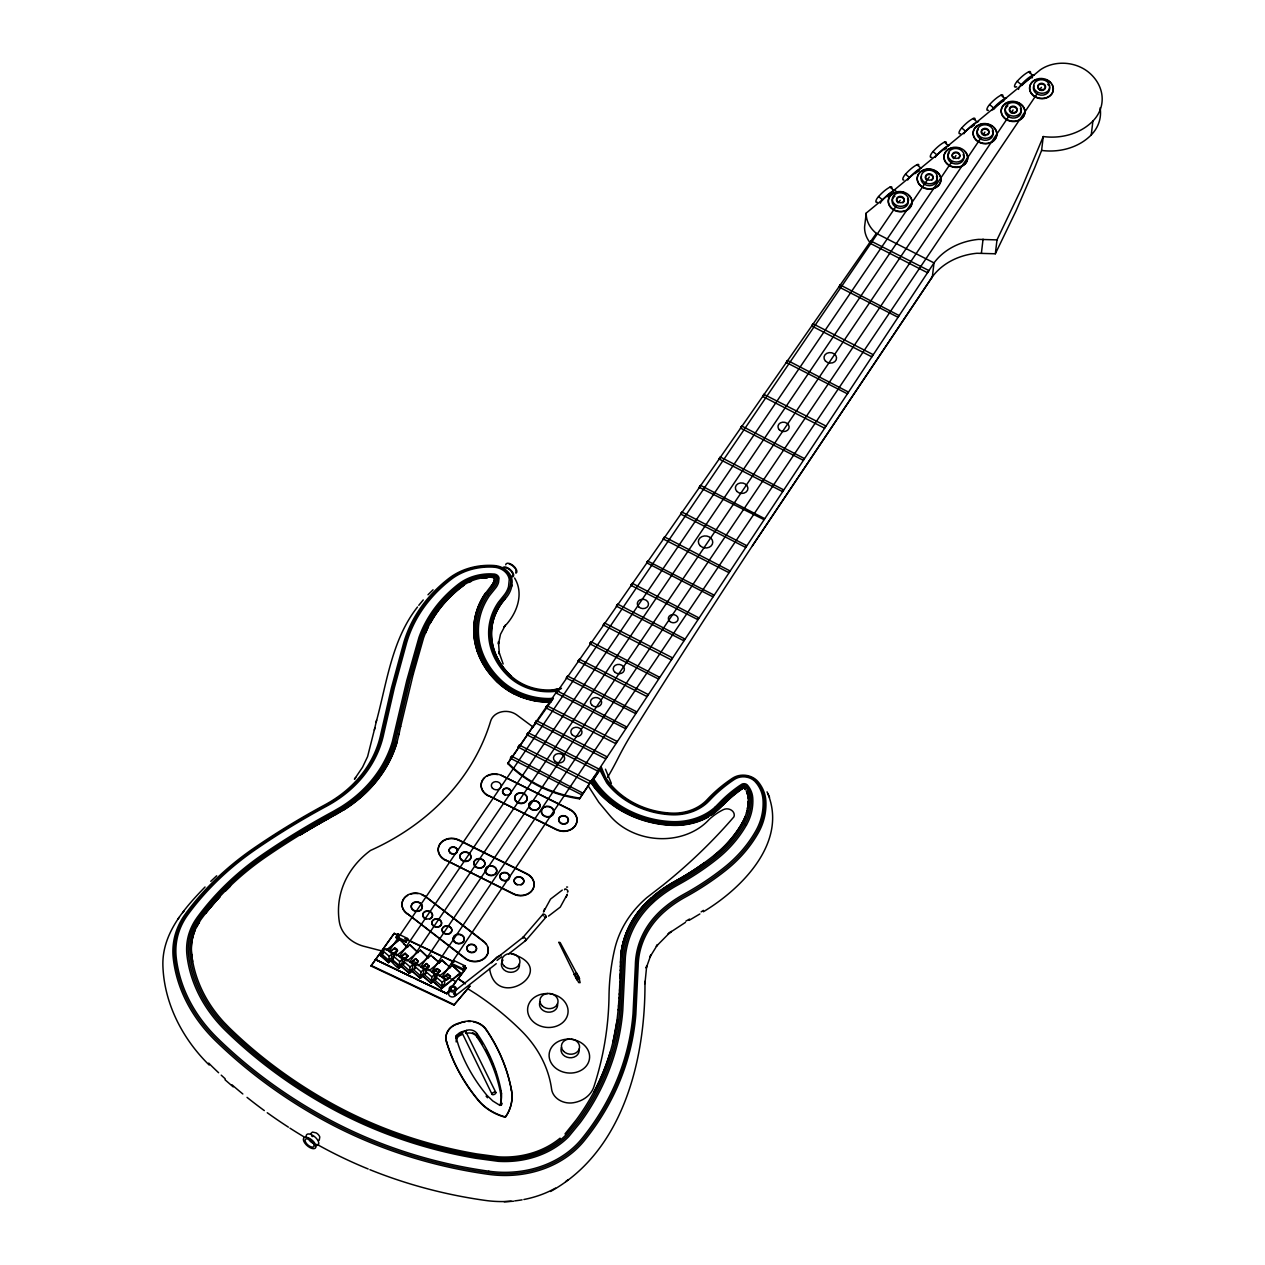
<?xml version="1.0" encoding="UTF-8"?>
<svg xmlns="http://www.w3.org/2000/svg" width="1265" height="1265" viewBox="0 0 1265 1265"><rect width="100%" height="100%" fill="white"/><g stroke="black" fill="none" stroke-linecap="round" stroke-linejoin="round"><path stroke-width="1.5" d="M550.496 1191.488C623.297 1151.403 645.624 1059.105 644.96 981.355M620.356 966.413L620.467 961.859M644.929 983.711L646.715 965.827L646.194 968.12L650.906 954.869L649.957 956.941L657.563 944.639L656.282 946.331L669.675 932.764M620.261 970.397L620.403 966.081M620.309 970.049L620.024 978.335M620.04 978.145L620.198 974.018M619.866 982.304L620.056 977.987M619.676 986.257L619.897 981.956M620.435 962.191L620.767 956.119A118.104 98.48 6.8 0 1 646.779 902.087L651.333 897.818M619.486 990.226L619.724 985.925M619.249 994.195L619.518 989.894M619.012 998.148L619.297 993.847M618.743 1002.117L619.044 997.816M618.459 1006.07L618.791 1001.769M618.158 1009.881L618.49 1005.738M494.283 580.224L494.014 577.773M616.988 1020.681L618.19 1009.549M511.598 586.486L512.167 582.09A18.833 15.702 6.8 0 0 494.046 565.502A61.89 51.612 6.8 0 0 449.028 578.295A162.916 135.861 6.8 0 0 403.788 642.604L391.407 688.081L380.844 733.969A133.489 111.32 6.8 0 1 324.994 804.809A814.17 678.926 6.8 0 0 253.664 848.325A334.403 278.853 6.8 0 0 185.402 913.962A88.503 73.797 6.8 0 0 173.305 958.617A169.051 140.968 6.8 0 0 215.303 1040.51A485.349 404.737 6.8 0 0 319.934 1118.197A414.461 345.614 6.8 0 0 488.448 1174.331A100.235 83.585 6.8 0 0 584.209 1140.793A317.262 264.559 6.8 0 0 635.821 1014.625L638.145 966.207A99.982 83.379 6.8 0 1 664.394 911.685A127.654 106.45 6.8 0 1 685.424 897.027A306.762 255.799 6.8 0 0 726.173 870.02A159.659 133.125 6.8 0 0 758.288 832.876A81.925 68.31 6.8 0 0 765.815 800.413A41.919 34.946 6.8 0 0 758.225 781.912A17.615 14.69 6.8 0 0 732.609 778.165A160.497 133.837 6.8 0 0 707.088 799.701A44.054 36.732 6.8 0 1 671.351 813.11A76.169 63.519 6.8 0 1 605.603 777.469L601.112 766.637M453.929 1005.106L469.916 986.131L453.929 1005.106L370.993 966.001L394.253 933.333L397.811 935.041L396.103 937.681L405.812 942.314L407.52 939.658L407.646 938.504L397.937 933.886L396.103 937.681M390.774 960.91C408.816 980.47 392.719 954.221 388.561 962.712L380.338 955.613L383.342 952.64M383.042 950.948L382.568 954.869L388.75 960.198L391.597 957.89L392.055 953.968L385.888 948.623L383.042 950.948L389.209 956.277L388.75 960.198M388.561 962.712L393.668 958.064M370.993 966.001L394.253 933.333M397.495 950.394C385.572 958.538 403.915 950.869 394.712 947.991L390.616 951.565L393.415 953.968L397.463 950.679L394.68 948.276M393.494 956.245L393.02 960.182L399.187 965.511L402.033 963.203L402.507 959.281L396.34 953.937L393.494 956.245L399.661 961.59L399.187 965.511M393.447 953.683L390.648 951.28L394.712 947.991M397.811 935.041L397.937 933.886M403.567 943.658L407.678 947.216L399.519 939.531L387.833 949.525M401.037 957.162L405.148 953.288L407.883 956.277L403.82 959.566L401.037 957.162L405.148 953.288M487.531 946.742A13.978 11.67 6.8 0 1 482.076 960.024A13.978 11.67 6.8 0 1 465.125 958.506L407.251 913.583A13.994 11.67 6.8 0 1 405.053 897.059A13.994 11.67 6.8 0 1 424.692 895.936L483.562 941.192A13.978 11.67 6.8 0 1 484.859 957.731A13.978 11.67 6.8 0 1 465.172 958.127L407.251 913.583M401.211 966.239L409.433 973.354L401.211 966.239L399.013 968.025M403.82 959.566L407.947 955.707M405.812 942.314L407.646 938.504M403.915 961.574L403.456 965.495L409.623 970.824L412.469 968.516L412.943 964.594L406.761 959.265L403.915 961.574L410.097 966.903L409.623 970.824M418.13 952.529L409.971 944.844L416.754 951.343M415.584 958.617L418.304 961.606L414.256 964.895L411.457 962.475L415.584 958.617L418.351 961.321L414.288 964.61L411.489 962.191M412.137 971.156L420.375 978.272L412.137 971.156L409.433 973.354M414.288 964.61L411.536 961.906M414.841 966.492L414.382 970.413L420.549 975.758L423.395 973.449L423.87 969.512L417.703 964.183L414.841 966.492L421.024 971.82L420.549 975.758M485.918 943.959A13.978 11.67 6.8 0 0 483.515 941.571L424.692 895.936M428.566 957.842L420.407 950.157L427.191 956.656M422.384 967.393L426.511 963.535L429.246 966.523L425.182 969.812L422.384 967.393L426.511 963.535M422.984 976.153L431.207 983.253L422.984 976.153L420.375 978.272M429.246 966.523L426.479 963.819L422.431 967.108L425.214 969.528L429.309 965.954M425.688 971.488L425.214 975.41L431.397 980.739L434.243 978.43L434.701 974.509L428.535 969.18L425.688 971.488L431.855 976.817L431.397 980.739M431.254 955.66L439.493 962.76L432.63 956.846M526.936 873.704L526.888 874.083A13.978 11.67 6.8 0 1 532.391 890.149A13.978 11.67 6.8 0 1 513.448 894.086L446.023 860.216A13.994 11.67 6.8 0 1 439.667 844.324A13.994 11.67 6.8 0 1 458.373 839.675L526.936 873.704A13.978 11.67 6.8 0 1 532.439 889.769A13.978 11.67 6.8 0 1 513.479 893.691L446.023 860.216M437.358 968.531L433.262 972.105L437.326 968.816L440.109 971.22L436.014 974.809L433.231 972.39C435.966 963.25 444.995 975.9 437.279 969.101M433.278 981.577L441.501 988.692L433.278 981.577L431.207 983.253M435.982 976.912L435.508 980.849L441.691 986.178L444.537 983.87L444.995 979.932L438.828 974.603L435.982 976.912L442.149 982.241L441.691 986.178M436.014 974.809L440.141 970.935M439.493 962.76L442.165 960.072L450.324 967.757M445.976 860.611A13.994 11.67 6.8 0 1 439.619 844.704A13.994 11.67 6.8 0 1 458.325 840.055L458.373 839.675M445.596 976.137L449.138 977.94L446.324 980.233L443.556 977.529L447.652 973.955L450.435 976.374L446.355 979.948L450.403 976.659L447.62 974.24M494.283 580.097L494.046 581.094A16.319 13.615 6.8 0 1 491.769 585.521M446.387 979.663L443.588 977.244L447.652 973.955M415.473 978.92L446.893 993.737L375.389 959.408L411.979 977.276M451.431 964.531L453.518 960.356L465.077 965.875L464.935 967.013L462.99 970.049L451.431 964.531L453.518 960.356M450.435 976.374L447.589 974.54M460.618 973.18L452.459 965.495L460.618 973.18L441.501 988.692M511.455 1089.956A49.715 41.46 6.8 0 1 505.494 1116.774L505.162 1117.248A49.715 41.46 6.8 0 1 478.297 1100.487A204.171 170.253 6.8 0 1 446.498 1042.044L446.545 1041.664A18.912 15.765 6.8 0 1 457.756 1023.527L462.753 1021.994A18.912 15.765 6.8 0 1 486.266 1029.504A204.171 170.253 6.8 0 1 511.455 1089.956L511.424 1090.335A49.715 41.46 6.8 0 1 505.447 1117.153M454.736 995.049L455.005 992.788M465.346 983.901L457.914 978.651L465.409 983.332M462.99 970.049L465.077 965.875M446.498 1042.044A18.912 15.765 6.8 0 1 457.709 1023.907L457.756 1023.527M457.835 979.221L466.311 967.978L464.935 967.013M569.835 809.331L569.788 809.727A13.978 11.67 6.8 0 1 575.29 825.792A13.978 11.67 6.8 0 1 556.347 829.714L488.938 795.859A13.994 11.67 6.8 0 1 482.582 779.967A13.994 11.67 6.8 0 1 501.288 775.318L569.835 809.331A13.978 11.67 6.8 0 1 575.338 825.413A13.978 11.67 6.8 0 1 556.394 829.334L488.938 795.859M457.709 1023.907L462.753 1021.994M499.865 1105.389L500.434 1103.697A39.183 32.669 6.8 0 0 501.351 1092.77L501.067 1090.889A193.529 161.382 6.8 0 0 480.115 1038.091L476.494 1032.762A8.365 6.973 6.8 0 0 467.908 1030.026L462.073 1031.718L461.693 1034.786L460.27 1035.323A8.365 6.973 6.8 0 0 456.175 1041.933M466.405 1030.39L466.026 1033.458L467.544 1033.094A8.365 6.973 6.8 0 1 476.13 1035.829L479.751 1041.158A193.529 161.382 6.8 0 1 500.703 1093.956L500.987 1095.838A39.183 32.669 6.8 0 1 500.529 1104.993M501.288 775.318L569.788 809.727M555.952 692.935L557.327 690.959L626.57 726.869A10.816 2.309 -63.9 0 0 626.08 727.628L625.558 728.64L555.952 692.935L556.489 691.923A10.816 2.419 -62.8 0 1 557.011 691.196L507.613 763.633M476.968 1036.889L477.332 1033.821M510.412 758.257L511.787 756.28L582.738 793.06A10.816 2.309 -63.9 0 0 582.232 793.819L581.71 794.831L510.412 758.257L511.787 756.106L510.76 758.431M518.176 747.109L519.551 745.132L590.534 781.359L590.059 782.007A10.816 2.309 -63.9 0 0 589.553 782.782L589.19 783.541L518.176 747.109L518.555 746.35A10.816 2.419 -62.8 0 1 519.077 745.591L519.551 744.959L518.524 747.283M511.424 1090.335A204.171 170.253 6.8 0 0 486.219 1029.884L486.266 1029.504M478.297 1100.487L478.344 1100.091A204.171 170.253 6.8 0 1 446.545 1041.664M526.825 734.712L528.201 732.735L598.835 768.978L597.507 770.97L526.825 734.712L527.189 733.953A10.626 2.388 -62.8 0 1 527.885 732.973L527.157 734.886M533.182 726.268L519.852 746.065M535.221 722.663L536.597 720.686L606.931 756.755L605.603 758.763L535.221 722.663L536.597 720.512L535.569 722.837M616.988 741.417L616.672 741.812A10.816 2.309 -63.9 0 0 616.182 742.571L615.66 743.583L545.658 707.688L546.211 706.676A10.816 2.419 -62.8 0 1 546.733 705.933L546.006 707.862M500.703 1093.956L501.067 1090.889M550.591 702.186L550.718 701.079M505.162 1117.248L505.209 1116.869A49.715 41.46 6.8 0 1 478.344 1100.091M566.341 678.024L567.716 676.048L636.58 711.768A10.816 2.309 -63.9 0 0 636.074 712.527L635.552 713.539L566.341 678.024L567.716 675.874L566.688 678.198M578.058 661.216L579.433 659.239L648.17 694.501L646.842 696.493L578.058 661.216L578.437 660.457A10.626 2.388 -62.8 0 1 579.117 659.476L578.405 661.389M589.759 643.759L591.135 641.782L659.46 677.218A10.626 2.277 -63.9 0 0 658.796 678.23L658.433 678.989L589.759 643.759L590.138 643A10.816 2.419 -62.8 0 1 590.66 642.241L591.135 641.608L590.107 643.932L591.482 641.956M517.654 749.228L507.724 763.491A112.727 94.005 6.8 0 0 579.481 798.816L934.013 262.899A63.582 53.019 6.8 0 1 978.572 239.37L996.994 239.891L1021.44 188.675L1043.261 136.557A55.375 46.172 6.8 0 0 1092.913 121.029A43.2 36.021 6.8 0 0 1089.56 73.022A36.195 30.186 6.8 0 0 1040.304 69.828L866.225 213.073L864.58 226.957A31.34 26.138 6.8 0 0 870.288 242.912M603.294 625.021L604.67 623.044L672.458 657.816L671.13 659.808L603.294 625.021L603.674 624.262A10.626 2.388 -62.8 0 1 604.354 623.266L603.642 625.195M590.66 782.576L592.431 779.54L579.481 798.816M616.434 606.172L617.81 604.196L684.808 638.952A10.626 2.277 -63.9 0 0 684.144 639.948L683.78 640.722L616.434 606.172L616.814 605.413A10.626 2.388 -62.8 0 1 617.494 604.417L616.782 606.346M577.03 979.347L575.085 973.671L576.729 973.133L578.848 977.276L579.497 978.715L576.761 979.616L574.168 974.524L575.085 973.671L574.911 975.204L558.782 942.235L560.158 942.567L579.497 978.715M559.984 1138.532L560.031 1138.2A82.099 68.468 6.8 0 1 498.616 1156.874L476.826 1153.933A396.435 330.576 6.8 0 1 329.865 1102.416A466.88 389.32 6.8 0 1 229.265 1027.733L224.063 1022.405A150.93 125.852 6.8 0 1 191.679 954.537A70.381 58.696 6.8 0 1 199.475 921.679L201.356 918.943A316.218 263.689 6.8 0 1 265.935 856.911A795.638 663.461 6.8 0 1 329.58 817.68L343.716 809.695A151.61 126.437 6.8 0 0 397.004 742.096M564.996 1133.946L576.334 1119.81A299.157 249.458 6.8 0 0 617.035 1020.333M630.966 585.331L632.342 583.355L698.802 617.826A10.626 2.277 -63.9 0 0 698.138 618.838L697.774 619.597L630.966 585.331L631.346 584.572A10.626 2.388 -62.8 0 1 632.026 583.576L631.314 585.505M617.004 741.401L547.033 705.712L545.658 707.688M646.652 562.814L647.032 562.055A10.626 2.388 -62.8 0 1 647.727 561.075L713.903 595.024A10.626 2.277 -63.9 0 0 713.239 596.021L712.875 596.795L646.652 562.814L648.028 560.838L647 562.988M663.287 538.985L664.663 537.008L729.905 570.863A10.816 2.309 -63.9 0 0 729.399 571.622L728.877 572.634L663.287 538.985L663.651 538.226A10.816 2.419 -62.8 0 1 664.172 537.467L664.663 536.834L663.619 539.159M680.649 514.064L682.025 512.088L746.635 545.61A10.626 2.277 -63.9 0 0 745.971 546.622L745.607 547.381L680.649 514.064L681.029 513.305A10.626 2.388 -62.8 0 1 681.709 512.309L680.997 514.238M699.26 487.373L700.636 485.396L764.55 518.571A10.626 2.277 -63.9 0 0 763.886 519.567L699.26 487.373L699.798 486.361A10.816 2.419 -62.8 0 1 700.32 485.618L699.608 487.547M719.026 459.005L720.402 457.029L783.573 489.824A10.816 2.309 -63.9 0 0 783.082 490.583L782.545 491.595L719.026 459.005L719.579 458.009A10.816 2.419 -62.8 0 1 720.101 457.266L719.374 459.179M740.578 428.108L741.954 426.131L804.319 458.515A10.626 2.277 -63.9 0 0 803.654 459.511L803.291 460.286L740.578 428.108L740.958 427.349A10.626 2.388 -62.8 0 1 741.638 426.368L740.911 428.282M825.887 425.989L825.586 426.4A10.816 2.309 -63.9 0 0 825.08 427.159L824.559 428.171L762.668 396.419L764.044 394.269L763.016 396.593M786.324 362.502L787.7 360.525L848.356 392.024A10.816 2.309 -63.9 0 0 847.85 392.783L847.329 393.794L786.324 362.502L786.688 361.743A10.626 2.388 -62.8 0 1 787.383 360.746L786.656 362.676M723.564 804.635A142.376 118.736 6.8 0 1 742.428 788.696L742.476 788.348A142.376 118.736 6.8 0 0 723.596 804.287L718.868 809.11A62.206 51.865 6.8 0 1 671.446 824.986A94.274 78.62 6.8 0 1 594.376 786.972L590.755 781.802M745.496 789.819L744.99 788.775M873.135 354.659L872.834 355.07A10.816 2.309 -63.9 0 0 872.328 355.813L871.806 356.825L811.75 326.022L812.13 325.263A10.816 2.419 -62.8 0 1 812.652 324.504L813.142 323.856L873.15 354.643M838.964 286.981L840.34 285.005L899.035 315.507A10.626 2.277 -63.9 0 0 898.371 316.503L898.008 317.262L838.964 286.981L840.34 284.831L839.312 287.155M825.903 425.989L764.044 394.443L762.668 396.419M871.332 241.236L869.94 243.212L870.668 241.283A10.816 2.419 -62.8 0 0 870.146 242.026L556.347 692.999M607.595 777.374A77.513 16.556 -63.9 0 0 617.826 758.652A79.869 17.062 -63.9 0 1 632.437 732.656A2820.397 602.456 -63.9 0 1 752.422 545.753L932.352 276.798L934.013 262.899L876.345 233.361A31.34 26.138 6.8 0 1 866.225 213.073M981.419 253.016L983.063 239.132M931.293 278.316L932.352 276.798A63.582 53.019 6.8 0 1 976.912 253.269L995.334 253.775L996.994 239.891M995.334 253.775L1015.89 211.16L1034.628 167.913L1041.601 150.44L1043.261 136.557M1041.601 150.44A55.375 46.172 6.8 0 0 1091.252 134.912L1092.913 121.029M617.02 1020.507L613.066 1041.743M398.934 734.538L400.657 726.347M374.867 727.802L367.609 756.565L362.517 767.27L354.437 779.208L355.718 777.532M400.61 726.695L413.37 673.502M376.084 722.41C386.853 683.163 391.565 639.948 417.513 606.994M374.345 730.095L376.606 720.101M576.761 979.616L577.22 977.813L578.848 977.276L580.145 982.652L578.722 982.62L575.607 976.58M398.981 734.206L396.957 742.444A151.61 126.437 6.8 0 1 343.669 810.043M746.524 812.81L747.077 810.517M413.323 673.85L423.506 638.098A144.716 120.665 6.8 0 1 461.899 586.454M465.82 1032.43A2.103 1.028 -25.6 0 1 465.583 1032.762L465.915 1032.129A2.103 1.028 -25.6 0 0 464.366 1031.481A2.103 1.028 -25.6 0 0 462.136 1032.967L492.038 1094.272M567.321 894.213L560.269 907.1L548.504 916.113M544.598 908.839L543.491 911.986L550.544 899.099L562.293 890.086M566.198 897.359L567.163 894.64M310.589 1133.74L312.471 1132.08L316.092 1132.871A5.519 3.495 39.8 0 1 319.792 1136.966L319.239 1140.255A5.582 2.514 35.4 0 1 318.432 1140.429M425.546 633.069L427.934 627.63M812.083 326.196L813.126 324.046L811.75 326.022M196.328 927.561L199.459 921.837M197.799 924.747L199.443 922.011M491.532 962.871L496.734 957.178L501.193 954.964M752.422 545.753L932.352 276.798M591.593 780.995L594.344 776.995M592.479 780.236L596.242 774.559M592.463 780.505L598.108 772.235M715.31 806.928A57.51 47.959 6.8 0 1 671.462 821.602A89.594 74.714 6.8 0 1 598.203 785.486L593.728 779.114L599.91 770.037L606.741 782.909A79.047 65.922 6.8 0 0 671.399 814.771A46.947 39.136 6.8 0 0 707.167 802.785L709.444 800.539A157.572 131.402 6.8 0 1 734.475 779.366L736.183 778.402A14.721 12.286 6.8 0 1 754.683 781.106L756.976 783.762A39.025 32.542 6.8 0 1 763.016 799.701A79.031 65.907 6.8 0 1 755.758 831.026A156.765 130.722 6.8 0 1 724.228 867.49A303.837 253.364 6.8 0 1 687.448 892.252L681.93 895.335A130.627 108.916 6.8 0 0 662.338 909.25A102.813 85.735 6.8 0 0 635.362 965.29L633.038 1013.597A314.368 262.155 6.8 0 1 581.916 1138.611A97.373 81.197 6.8 0 1 488.843 1171.216M1013.866 113.297A3.842 3.194 6.8 0 0 1016.681 108.885A3.842 3.194 6.8 0 0 1010.751 107.572A3.842 3.194 6.8 0 0 1011.004 112.648L1013.075 109.96M441.912 977.276L1037.49 93.199M1039.419 89.799L1041.443 87.317M420.786 966.855L980.786 138.17M984.897 132.082L983 134.896A3.842 3.194 6.8 0 1 982.209 130.168A3.842 3.194 6.8 0 1 987.839 130.168A3.842 3.194 6.8 0 1 987.585 134.881M431.618 971.836L1008.996 116.016M409.86 961.938L951.691 161.904M955.96 155.595L953.763 158.568A3.842 3.194 6.8 0 1 953.035 157.967M388.972 951.296L896.142 206.258M900.206 200.281L898.118 202.874A3.842 3.194 6.8 0 1 897.391 202.274M399.424 956.609L929.316 176.974M205.041 887.002C184.216 908.412 161.857 933.95 162.9 965.812C164.118 1003.382 182.603 1039.039 209.215 1065.051M870.984 241.062L928.858 270.552L927.514 272.734L869.608 243.022L876.345 233.361M466.358 967.693L446.94 993.452L375.357 959.692M446.893 993.737L455.953 981.719L450.656 978.715M177.986 918.959L179.282 917.252M182.777 912.618L184.058 910.927M488.322 594.566A87.538 73.006 6.8 0 0 500.149 680.965A63.424 52.893 6.8 0 0 548.82 699.64L552.457 699.498L550.623 701.838L548.963 701.901A66.555 55.486 6.8 0 1 497.92 682.309A90.653 75.6 6.8 0 1 485.649 592.842M490.899 586.248L485.602 593.174A90.653 75.6 6.8 0 0 497.872 682.641A66.555 55.486 6.8 0 0 548.931 702.249L550.607 701.996M488.306 594.566L494.362 587.039A19.434 16.208 6.8 0 0 497.082 581.774L497.509 578.042A3.811 3.178 6.8 0 0 494.346 575.164L490.741 574.958A46.9 39.104 6.8 0 0 462.073 583.118L459.701 584.825A147.847 123.29 6.8 0 0 420.47 637.592L408.31 680.712L393.921 741.717A148.479 123.828 6.8 0 1 341.74 807.908L334.039 812.383A800.255 667.319 6.8 0 0 263.832 855.187A319.349 266.298 6.8 0 0 198.621 917.852L196.676 920.699A73.512 61.305 6.8 0 0 188.532 955.012A154.156 128.54 6.8 0 0 226.878 1029.726A470.074 391.976 6.8 0 0 328.173 1104.914A399.55 333.185 6.8 0 0 476.304 1156.842L498.473 1159.831A85.229 71.077 6.8 0 0 567.432 1135.67L578.975 1121.596A302.446 252.209 6.8 0 0 621.257 1010.197L623.835 956.767A114.973 95.871 6.8 0 1 649.166 904.159L655.507 898.371A142.629 118.942 6.8 0 1 675.099 884.725L680.665 881.626A291.583 243.149 6.8 0 0 715.943 857.86A144.684 120.649 6.8 0 0 745.069 824.211M418.794 605.318L423.237 599.942M210.275 907.622L220.031 896.506M490.852 586.596L491.8 585.189A16.319 13.615 6.8 0 0 494.093 580.746M522.935 937.444L542.891 914.358M525.955 940.354L546.132 917.03M891.872 187.932A5.25 1.803 -49.6 0 0 890.528 186.872L889.042 187.615A21.157 7.29 -49.6 0 0 878.574 196.518L877.973 197.198A5.408 1.866 -49.6 0 0 877.372 202.289M895.731 190.462A5.25 1.803 -49.6 0 0 894.529 190.288L893.043 191.031A21.157 7.29 -49.6 0 0 882.575 199.933L881.974 200.613A5.408 1.866 -49.6 0 0 880.282 203.222M918.833 165.051A5.25 1.803 -49.6 0 0 917.489 164.497L916.002 165.256A21.157 7.29 -49.6 0 0 905.534 174.143L904.934 174.823A5.408 1.866 -49.6 0 0 903.763 180.073M921.489 167.913L920.003 168.656A21.157 7.29 -49.6 0 0 909.535 177.559L908.934 178.239A5.408 1.866 -49.6 0 0 907.701 179.994M946.157 143.593A5.25 1.803 -49.6 0 0 944.955 141.917L943.469 142.66A21.157 7.29 -49.6 0 0 933.001 151.563L932.4 152.243A5.408 1.866 -49.6 0 0 931.799 157.334M949.462 145.222A5.25 1.803 -49.6 0 0 948.956 145.333L947.469 146.076A21.157 7.29 -49.6 0 0 937.001 154.963L936.4 155.642A5.408 1.866 -49.6 0 0 935.151 157.413M975.015 119.337A5.25 1.803 -49.6 0 0 973.671 118.278L972.184 119.021A21.157 7.29 -49.6 0 0 961.716 127.923L961.115 128.603A5.408 1.866 -49.6 0 0 960.515 133.695M965.116 132.019L965.717 131.339A21.157 7.29 -49.6 0 1 976.185 122.436L977.671 121.693A5.25 1.803 -49.6 0 1 978.588 121.646M1002.765 96.583A5.25 1.803 -49.6 0 0 1001.564 94.907L1000.077 95.666A21.157 7.29 -49.6 0 0 989.61 104.552L989.009 105.232A5.408 1.866 -49.6 0 0 988.408 110.324M1006.481 98.275A5.25 1.803 -49.6 0 0 1005.564 98.322L1004.078 99.065A21.157 7.29 -49.6 0 0 993.61 107.968L993.009 108.648A5.408 1.866 -49.6 0 0 991.776 110.403M1030.39 73.275A5.25 1.803 -49.6 0 0 1029.172 71.599L1027.686 72.358A21.157 7.29 -49.6 0 0 1017.218 81.245L1016.633 81.925A5.408 1.866 -49.6 0 0 1016.032 87.016L1016.633 86.716M1034.375 75.188A5.25 1.803 -49.6 0 0 1033.173 75.014L1031.687 75.758A21.157 7.29 -49.6 0 0 1021.219 84.66L1020.634 85.34A5.408 1.866 -49.6 0 0 1018.483 89.404M723.58 804.445L711.863 814.85M715.294 806.928L719.848 802.295A147.056 122.626 6.8 0 1 739.345 785.834L741.986 784.126A4.159 3.463 6.8 0 1 747.22 784.885L748.327 786.213A28.494 23.766 6.8 0 1 752.754 797.851A68.5 57.131 6.8 0 1 746.445 825.001M225.17 891.129L230.483 885.864M225.154 891.303L230.467 886.053M427.997 594.771L433.041 589.79M210.765 881.341L216.679 875.807M651.301 898.166L653.246 896.49M386.284 950.268L399.519 939.531M380.338 955.613L383.406 953.114M389.209 956.277L392.055 953.968M396.483 955.771L409.971 944.844M399.661 961.59L402.507 959.281M399.076 967.456L404.104 963.377M406.919 961.1L420.407 950.157M411.457 962.475L415.553 958.902M410.097 966.903L412.943 964.594M409.512 972.769L415.189 968.168M418.177 965.748L431.333 955.075M421.024 971.82L423.87 969.512M425.214 969.528L429.278 966.239M420.439 977.687L426.036 973.149M429.025 970.729L442.165 960.072M431.855 976.817L434.701 974.509M431.27 982.684L436.33 978.588M439.319 976.169L452.459 965.495M442.149 982.241L444.995 979.932M441.58 988.123L460.697 972.611M456.539 989.562L523.125 937.286M497.05 960.404L501.62 956.83M455.843 995.413L496.244 963.693M508.672 953.937L525.766 940.512M669.833 932.637L685.44 922.391M461.867 586.612L464.128 584.841A43.769 36.495 6.8 0 1 490.883 577.235L493.476 577.678M464.081 585.189L461.851 586.786A144.669 120.634 6.8 0 0 430.606 622.665M742.428 788.696L744.105 787.557L744.974 788.981M703.372 911.749C742.555 888.188 788.854 841.146 767.049 791.843M699.861 913.962L689.077 920.367M335.858 814.581L343.685 809.853M335.873 814.391L329.548 818.012A796.049 663.825 6.8 0 0 299.947 835.169M468.793 582.469L471.307 581.315M462.073 1031.718L460.634 1032.24A8.365 6.973 6.8 0 0 456.539 1038.865L458.294 1044.764A193.529 161.382 6.8 0 0 486.851 1095.237L492.765 1100.945L499.944 1105.42M459.875 1034.533L461.377 1033.964M459.843 1034.691L461.361 1034.122M574.168 974.524L576.903 973.639M574.958 974.809L576.587 974.271M577.077 978.968L578.722 978.43M550.813 690.88L556.236 689.472M556.837 689.314L560.506 688.366M558.165 689.14L561.47 688.397L553.09 689.805A48.386 40.354 6.8 0 1 510.807 675.763A72.627 60.562 6.8 0 1 505.431 598.44M566.578 887.065L567.59 887.065M482.171 578.231L487.942 577.457L485.033 577.852M504.197 1201.75L513.622 1201.228M551.54 700.652L548.884 700.763A64.989 54.189 6.8 0 1 499.043 681.614A89.103 74.303 6.8 0 1 486.993 593.696L493.097 586.106A17.884 14.911 6.8 0 0 495.595 581.252L495.975 577.963A2.245 1.882 6.8 0 0 494.125 576.255L490.804 576.081A45.334 37.808 6.8 0 0 463.101 583.971L460.792 585.616A146.281 121.978 6.8 0 0 421.988 637.829L409.844 680.855L395.455 741.891A150.045 125.124 6.8 0 1 342.72 808.794L334.972 813.3A798.816 666.117 6.8 0 0 264.875 856.041A317.784 265.002 6.8 0 0 199.981 918.39L198.083 921.173A71.963 60.008 6.8 0 0 190.114 954.775A152.496 127.164 6.8 0 0 222.83 1023.338L228.08 1028.714A468.477 390.664 6.8 0 0 329.027 1103.649A398.001 331.889 6.8 0 0 476.573 1155.372L498.552 1158.345A83.664 69.765 6.8 0 0 566.246 1134.642L577.662 1120.695A300.912 250.929 6.8 0 0 619.724 1009.865L622.301 956.435A116.538 97.184 6.8 0 1 647.965 903.115L654.4 897.249A144.194 120.238 6.8 0 1 674.213 883.444L679.779 880.345A290.001 241.836 6.8 0 0 714.867 856.721A143.135 119.353 6.8 0 0 743.678 823.436A65.4 54.537 6.8 0 0 749.702 797.503A25.395 21.173 6.8 0 0 745.765 787.13L743.678 786.024L741.432 787.478A143.941 120.033 6.8 0 0 722.347 803.607L717.682 808.351A60.625 50.553 6.8 0 1 671.462 823.831A92.709 77.307 6.8 0 1 595.657 786.451L591.593 780.663M511.519 953.826C561.96 968.737 495.88 1013.044 489.555 968.421M534.763 700.699L521.117 696.857M381.809 950.932L365.142 946.615A33.839 28.225 6.8 0 1 339.336 921.853A100.441 83.759 6.8 0 1 370.487 850.46A256.921 214.244 6.8 0 0 490.63 721.145A16.287 13.583 6.8 0 1 516.389 714.646L533.087 727.043L553.358 698.375L548.741 698.549A61.874 51.596 6.8 0 1 501.272 680.317A86.004 71.71 6.8 0 1 489.634 595.451L495.627 588.004A20.983 17.489 6.8 0 0 498.568 582.311L499.027 578.152A5.36 4.475 6.8 0 0 494.583 574.089L490.662 573.867A48.45 40.401 6.8 0 0 461.061 582.279L458.61 584.035A149.412 124.587 6.8 0 0 418.968 637.37L406.761 680.586L392.387 741.559A146.93 122.531 6.8 0 1 340.759 807.07L333.122 811.498A801.694 668.521 6.8 0 0 262.788 854.381A320.915 267.611 6.8 0 0 197.261 917.346L195.284 920.24A75.062 62.602 6.8 0 0 186.967 955.296A155.69 129.836 6.8 0 0 225.692 1030.738A471.655 393.304 6.8 0 0 327.335 1106.179A401.1 334.466 6.8 0 0 476.02 1158.313L498.41 1161.333A86.779 72.374 6.8 0 0 568.618 1136.729L580.287 1122.498A303.98 253.49 6.8 0 0 622.775 1010.561L625.353 957.115A113.423 94.59 6.8 0 1 650.337 905.218L654.748 901.091A141.474 117.977 6.8 0 1 675.984 886.006L681.535 882.907A293.148 244.461 6.8 0 0 717.018 859.03A146.234 121.946 6.8 0 0 746.445 825.001M401.132 957.067L405.164 958.475M412.849 961.353L416.707 962.902M423.411 965.59L427.886 967.63M435.081 970.888L438.718 972.627M371.072 965.432L454.009 1004.536M1039.688 89.926L1040.304 90.21A3.842 3.194 6.8 0 0 1044.084 89.799M407.52 939.658L453.376 961.511M394.206 933.617L397.732 935.294M404.768 938.646L454.009 962.112M462.8 966.302L466.311 967.978M396.245 936.543L405.954 941.16M451.573 963.392L463.132 968.895M1011.194 112.743L1011.889 113.075A3.842 3.194 6.8 0 0 1012.87 113.297M458.325 840.055L526.888 874.083M508.657 690.69L514.697 694.042M467.987 988.851L476.257 994.084A297.797 248.335 6.8 0 1 521.417 1030.849A125.804 104.9 6.8 0 1 551.603 1089.197A17.773 14.832 6.8 0 0 573.314 1102.748A28.036 23.387 6.8 0 0 593.886 1086.793A439.698 366.66 6.8 0 0 609.018 995.792A314.969 262.646 6.8 0 1 614.616 949.43A127.955 106.703 6.8 0 1 646.874 897.597L662.813 885.279A633.971 528.659 6.8 0 0 733.953 816.81A7.131 5.946 6.8 0 0 731.47 810.217A7.131 5.946 6.8 0 0 723.311 809.663A65.021 54.221 6.8 0 0 709.096 819.514A61.653 51.406 6.8 0 1 609.714 815.403L598.835 802.358L588.13 785.755M1028.635 71.836L1032.635 75.252M1017.218 81.245L1021.219 84.66M1001.01 95.144L1005.011 98.559M989.61 104.552L993.61 107.968M973.117 118.515L977.118 121.93M961.716 127.923L965.717 131.339M944.402 142.154L948.402 145.554M933.001 151.563L937.001 154.963M916.951 164.735L920.952 168.15M905.534 174.143L909.535 177.559M889.975 187.109L893.976 190.525M878.574 196.518L882.575 199.933M442.102 960.641L446.213 964.199M433.294 971.82L436.061 974.524M422.463 966.824L425.246 969.243M405.085 953.873L407.883 956.277M394.648 948.56L397.431 950.964M401.1 956.593L403.883 958.997M380.401 955.028L388.64 962.143M225.028 1079.772L233.203 1086.888M454.768 992.551L455.147 992.93A2.103 0.886 51.9 0 1 456.096 995.002A2.103 0.886 51.9 0 1 454.878 995.16L454.499 994.859A2.103 0.886 51.9 0 1 453.503 993.594M497.888 682.468L485.634 668.015M486.108 1096.17L487.499 1097.751M743.852 787.067L745.006 788.601M476.794 1035.244L477.68 1036.557M494.267 577.963L494.394 578.801M592.352 779.414L596.938 785.96A91.143 76.011 6.8 0 0 671.462 822.709A59.06 49.256 6.8 0 0 716.496 807.639L721.097 802.927A145.507 121.345 6.8 0 1 740.389 786.64L742.84 785.059A2.609 2.166 6.8 0 1 746.097 785.533L747.046 786.656A26.944 22.47 6.8 0 1 751.22 797.662A66.95 55.834 6.8 0 1 745.069 824.211M590.708 782.149L594.329 787.32A94.274 78.62 6.8 0 0 671.415 825.318A62.206 51.881 6.8 0 0 708.005 817.19M477.696 1036.383L480.494 1040.858A194.383 162.094 6.8 0 1 482.36 1043.894M514.586 578.01C524.564 594.202 516.484 614.632 504.039 626.918L505.336 625.195L500.466 634.35L498.457 644.106L498.489 641.735L499.343 654.1L498.9 651.855L503.138 663.983M465.884 1031.829L495.848 1092.501A2.103 1.075 -26.3 0 1 493.334 1094.699A2.103 1.075 -26.3 0 1 492.654 1092.96A2.103 1.075 -26.3 0 1 495.848 1092.501M767.918 793.598L769.563 797.345M605.461 769.199L611.359 783.414M600.559 768.44L604.338 777.548L607.912 782.64A77.608 64.705 6.8 0 0 671.383 813.917A45.461 37.918 6.8 0 0 708.258 800.113A159.042 132.619 6.8 0 1 733.526 778.75L735.36 777.706A16.192 13.504 6.8 0 1 757.118 782.197A40.448 33.728 6.8 0 1 764.424 800.049A80.486 67.124 6.8 0 1 757.039 831.943A158.22 131.94 6.8 0 1 725.209 868.755A305.308 254.597 6.8 0 1 688.255 893.643L682.721 896.711A129.125 107.683 6.8 0 0 663.366 910.452A101.39 84.549 6.8 0 0 636.769 965.733L634.445 1014.103A315.823 263.357 6.8 0 1 583.07 1139.686A98.812 82.399 6.8 0 1 488.638 1172.766A413.007 344.412 6.8 0 1 320.741 1116.821A483.894 403.503 6.8 0 1 216.426 1039.371A167.628 139.782 6.8 0 1 174.776 958.174A87.079 72.611 6.8 0 1 186.682 914.231A332.964 277.652 6.8 0 1 254.644 848.878A812.842 677.819 6.8 0 1 325.88 805.426A134.896 112.49 6.8 0 0 382.299 733.858L392.846 688.002L405.211 642.557A161.493 134.659 6.8 0 1 450.071 578.817A60.451 50.41 6.8 0 1 494.014 566.309A17.41 14.516 6.8 0 1 510.775 581.663L510.238 585.822A32.969 27.498 6.8 0 1 505.304 596.179L504.292 597.349A74.034 61.732 6.8 0 0 509.763 676.19A49.92 41.619 6.8 0 0 558.592 689.994M593.38 778.275L593.728 779.114M477.49 651.712L473.916 634.445M191.663 954.696L192.612 961.495M1032.446 77.782L1031.608 77.434A18.2 6.262 -49.6 0 0 1021.851 85.498M703.435 910.373A306.762 255.799 6.8 0 1 701.158 911.875M689.504 919.054A306.762 255.799 6.8 0 1 685.93 921.11M568.238 1179.597A100.235 83.585 6.8 0 1 565.566 1181.652M555.509 1188.12A100.235 83.585 6.8 0 1 523.868 1199.505M522.081 1199.837A100.235 83.585 6.8 0 1 514.839 1200.865M511.186 1201.212A100.235 83.585 6.8 0 1 485.333 1200.422A414.461 345.614 6.8 0 1 369.886 1169.682M368.178 1168.986A414.461 345.614 6.8 0 1 316.835 1144.272M304.011 1136.871A485.349 404.737 6.8 0 1 289.922 1128.143M288.388 1127.147A485.349 404.737 6.8 0 1 267.247 1112.726M264.306 1110.591A485.349 404.737 6.8 0 1 247.039 1097.372M242.833 1093.972A485.349 404.737 6.8 0 1 231.859 1084.706M225.17 1078.76A485.349 404.737 6.8 0 1 221.217 1075.155M218.608 1072.736A485.349 404.737 6.8 0 1 212.188 1066.585A169.051 140.968 6.8 0 1 208.709 1063.09M511.93 585.047A34.44 28.716 6.8 0 1 505.51 598.487A72.532 60.483 6.8 0 0 510.807 675.763M748.105 797.709A23.845 19.876 6.8 0 0 746.445 791.321L746.476 790.989A23.845 19.876 6.8 0 1 748.153 797.361A63.835 53.225 6.8 0 1 742.27 822.677A141.569 118.04 6.8 0 1 713.776 855.599A288.894 240.903 6.8 0 1 675.352 881.057A145.364 121.219 6.8 0 0 653.293 896.142L646.731 902.419A118.104 98.48 6.8 0 0 620.72 956.451M748.216 801.884A63.803 53.209 6.8 0 1 747.52 808.382M748.184 802.057A63.803 53.209 6.8 0 1 747.504 808.556M745.132 816.795A64.12 53.478 6.8 0 1 742.255 822.835M742.239 823.009A141.569 118.04 6.8 0 1 713.729 855.931M704.747 862.619A289.29 241.236 6.8 0 1 675.336 881.215A145.364 121.219 6.8 0 0 653.262 896.3M704.731 862.793A289.29 241.236 6.8 0 1 675.32 881.389M620.751 956.277A118.104 98.48 6.8 0 1 646.763 902.245M610.315 1051.942A299.157 249.458 6.8 0 1 593.933 1091.995M191.648 954.885A70.397 58.696 6.8 0 1 195.031 930.439M205.657 913.536A316.282 263.752 6.8 0 1 219.999 896.695M299.979 834.995A796.049 663.825 6.8 0 1 329.564 817.838M1100.107 107.857A43.2 36.021 6.8 0 1 1091.252 134.912M907.543 198.874A8.143 6.784 6.8 0 1 904.238 207.523A8.143 6.784 6.8 0 1 893.533 205.136A8.143 6.784 6.8 0 1 894.972 196.075M909.25 195.806A11.907 9.93 6.8 0 1 906.056 210.686A11.907 9.93 6.8 0 1 888.979 204.851A11.907 9.93 6.8 0 1 898.087 191.995M901.186 191.995A11.907 9.93 6.8 0 1 904.222 192.675M936.448 176.294A8.143 6.784 6.8 0 1 929.427 185.702A8.143 6.784 6.8 0 1 921.458 176.278M963.187 154.567A8.143 6.784 6.8 0 1 955.107 163.912A8.143 6.784 6.8 0 1 949.177 153.018M964.895 151.5A11.907 9.93 6.8 0 1 961.7 166.395A11.907 9.93 6.8 0 1 944.623 160.544A11.907 9.93 6.8 0 1 953.731 147.689M956.83 147.689A11.907 9.93 6.8 0 1 959.85 148.369M992.361 130.88A8.143 6.784 6.8 0 1 984.281 140.225A8.143 6.784 6.8 0 1 978.351 129.33M994.053 127.812A11.907 9.93 6.8 0 1 988.012 143.577A11.907 9.93 6.8 0 1 973.259 131.702A11.907 9.93 6.8 0 1 991.776 125.978M1020.428 108.663A8.143 6.784 6.8 0 1 1017.123 117.297A8.143 6.784 6.8 0 1 1006.402 114.909A8.143 6.784 6.8 0 1 1007.857 105.865M1017.092 102.449A11.907 9.93 6.8 0 1 1022.737 117.708A11.907 9.93 6.8 0 1 1003.92 117.708A11.907 9.93 6.8 0 1 1008.015 102.449M1010.972 101.785A11.907 9.93 6.8 0 1 1014.071 101.785M1049.476 87.522A8.143 6.784 6.8 0 1 1040.763 95.144A8.143 6.784 6.8 0 1 1033.853 85.799M1047.705 84.265A8.143 6.784 6.8 0 1 1048.843 85.799M1052.211 84.992A11.907 9.93 6.8 0 1 1046.44 97.99A11.907 9.93 6.8 0 1 1030.675 92.598A11.907 9.93 6.8 0 1 1036.43 79.584M1039.387 78.92A11.907 9.93 6.8 0 1 1042.486 78.92M1045.523 79.6A11.907 9.93 6.8 0 1 1050.551 82.731M896.853 201.546A3.842 3.194 6.8 0 1 898.419 197.482A3.842 3.194 6.8 0 1 903.463 198.605A3.842 3.194 6.8 0 1 902.783 202.874M927.024 180.278A3.842 3.194 6.8 0 1 926.296 175.566A3.842 3.194 6.8 0 1 931.941 175.582A3.842 3.194 6.8 0 1 931.688 180.294M952.498 157.239A3.842 3.194 6.8 0 1 954.047 153.176A3.842 3.194 6.8 0 1 959.107 154.298A3.842 3.194 6.8 0 1 958.411 158.568M985.799 135.513A3.842 3.194 6.8 0 1 983.822 135.292M1038.692 89.198A3.842 3.194 6.8 0 1 1038.913 84.882A3.842 3.194 6.8 0 1 1044.084 84.897A3.842 3.194 6.8 0 1 1044.748 89.214M579.576 798.057A112.727 94.005 6.8 0 1 507.818 762.732M462.705 1022.373A18.912 15.765 6.8 0 1 465.283 1021.756M467.939 1021.456A18.912 15.765 6.8 0 1 470.659 1021.488M473.347 1021.835A18.912 15.765 6.8 0 1 486.219 1029.884M455.795 1038.565A9.203 7.669 6.8 0 1 458.784 1035.102M472.525 1032.762A9.203 7.669 6.8 0 1 475.893 1034.58M485.886 1050.061A194.383 162.094 6.8 0 1 487.531 1053.192M488.337 1054.757A194.383 162.094 6.8 0 1 489.871 1057.919M490.599 1059.517A194.383 162.094 6.8 0 1 492.702 1064.308M494.631 1069.162A194.383 162.094 6.8 0 1 496.37 1074.048M500.877 1090.572A194.383 162.094 6.8 0 1 501.525 1093.877M456.08 1036.209A9.203 7.669 6.8 0 1 456.586 1035.213M456.048 1036.383A9.203 7.669 6.8 0 1 456.57 1035.387M747.141 793.297A23.845 19.876 6.8 0 1 747.425 794.199M747.995 796.966A23.845 19.876 6.8 0 1 748.089 797.899M493.824 581.963A16.319 13.615 6.8 0 1 493.571 582.627M493.287 583.292A16.319 13.615 6.8 0 1 492.591 584.541M455.938 1037.316A9.203 7.669 6.8 0 1 456.459 1036.32M457.962 1034.564A9.203 7.669 6.8 0 1 458.926 1033.853M455.906 1037.6A9.203 7.669 6.8 0 1 456.412 1036.588M457.93 1034.849A9.203 7.669 6.8 0 1 458.895 1034.138M455.874 1037.901A9.203 7.669 6.8 0 1 456.38 1036.905M457.06 1035.972A9.203 7.669 6.8 0 1 458.863 1034.438M455.843 1038.217A9.203 7.669 6.8 0 1 458.816 1034.77M501.715 1103.127A40.021 33.38 6.8 0 1 501.367 1104.977M501.699 1103.301A40.021 33.38 6.8 0 1 501.351 1105.151M558.988 690.817A51.359 42.836 6.8 0 1 508.736 676.617A75.505 62.965 6.8 0 1 498.505 602.108L504.15 595.103A31.467 26.249 6.8 0 0 508.546 586.565L509.257 579.481A15.939 13.283 6.8 0 0 496.07 567.416L493.982 567.163A58.981 49.193 6.8 0 0 451.115 579.386A160.054 133.458 6.8 0 0 406.666 642.557L394.301 687.939L383.754 733.779A136.304 113.66 6.8 0 1 326.765 806.074A811.482 676.696 6.8 0 0 255.641 849.463A331.493 276.434 6.8 0 0 187.963 914.532A85.641 71.409 6.8 0 0 176.246 957.747A166.174 138.581 6.8 0 0 217.548 1038.249A482.408 402.27 6.8 0 0 321.547 1115.445A411.536 343.179 6.8 0 0 488.843 1171.216M455.669 995.096A3.668 3.052 6.8 0 1 450.134 996.361A3.668 3.052 6.8 0 1 449.897 991.491M519.377 963.724A9.092 7.59 6.8 0 1 508.467 972.058A9.092 7.59 6.8 0 1 503.011 960.072M557.501 1003.604A9.092 7.59 6.8 0 1 547.745 1012.127A9.092 7.59 6.8 0 1 540.029 1001.674M549.643 993.705A20.303 16.919 6.8 0 1 564.743 1020.476A20.303 16.919 6.8 0 1 530.003 1017.914A20.303 16.919 6.8 0 1 547.872 993.578M579.006 1049.175A9.092 7.59 6.8 0 1 569.266 1057.698A9.092 7.59 6.8 0 1 561.534 1047.246M571.148 1039.277A20.303 16.919 6.8 0 1 586.264 1066.047A20.303 16.919 6.8 0 1 551.508 1063.486A20.303 16.919 6.8 0 1 569.392 1039.15M416.264 911.48A5.598 4.665 6.8 0 1 411.931 904.317A5.598 4.665 6.8 0 1 421.34 904.317A5.598 4.665 6.8 0 1 417.719 911.48M425.941 919.117A4.902 4.08 6.8 0 1 423.617 912.824A4.902 4.08 6.8 0 1 431.381 912.84A4.902 4.08 6.8 0 1 429.689 919.117M433.895 926.454A4.902 4.08 6.8 0 1 434.259 919.56A4.902 4.08 6.8 0 1 441.58 923.023A4.902 4.08 6.8 0 1 435.034 926.992M442.07 929.664A4.902 4.08 6.8 0 1 446.94 926.106A4.902 4.08 6.8 0 1 451.811 930.028A4.902 4.08 6.8 0 1 447.778 934.266M446.498 934.266A4.902 4.08 6.8 0 1 442.118 930.74M493.461 875.348A5.772 4.823 6.8 0 1 485.254 870.668A5.772 4.823 6.8 0 1 493.461 866.588A5.772 4.823 6.8 0 1 494.726 874.716M517.274 884.931A4.902 4.08 6.8 0 1 514.95 878.653A4.902 4.08 6.8 0 1 522.698 878.653A4.902 4.08 6.8 0 1 521.006 884.931M502.632 792.38A4.206 3.495 6.8 0 1 505.684 788.506A4.206 3.495 6.8 0 1 510.712 790.878A4.206 3.495 6.8 0 1 508.53 795.179M505.32 795.179A4.206 3.495 6.8 0 1 502.964 793.282M517.259 802.548A6.293 5.25 6.8 0 1 517.733 793.693A6.293 5.25 6.8 0 1 527.141 798.136A6.293 5.25 6.8 0 1 518.713 803.243M533.909 810.296A5.598 4.665 6.8 0 1 529.561 803.133A5.598 4.665 6.8 0 1 538.985 803.133A5.598 4.665 6.8 0 1 535.364 810.296M551.619 816.02A6.293 5.25 6.8 0 1 541.515 812.984A6.293 5.25 6.8 0 1 548.694 806.706A6.293 5.25 6.8 0 1 552.742 815.055M563.067 824.148A4.902 4.08 6.8 0 1 559.272 817.886A4.902 4.08 6.8 0 1 567.511 817.886A4.902 4.08 6.8 0 1 564.332 824.148M543.207 915.749A2.103 1.012 40.8 0 1 543.776 914.168A2.103 1.012 40.8 0 1 546.211 916.429A2.103 1.012 40.8 0 1 544.377 916.84M522.983 938.44A2.103 0.949 46.4 0 1 523.757 937.302A2.103 0.949 46.4 0 1 525.892 939.357A2.103 0.949 46.4 0 1 525.133 940.496M407.203 913.962A13.994 11.67 6.8 0 1 407.646 895.414M410.84 894.055A13.994 11.67 6.8 0 1 418.019 893.643M421.53 894.624A13.994 11.67 6.8 0 1 424.645 896.316M488.891 796.238A13.994 11.67 6.8 0 1 484.558 777.88M487.294 775.967A13.994 11.67 6.8 0 1 497.778 774.591M564.601 889.769A2.103 1.012 40.8 0 1 566.862 889.674A2.103 1.012 40.8 0 1 567.4 892.078M314.447 1143.781A5.598 2.688 40.8 0 1 307.964 1137.741M311.649 1136.002A5.598 2.688 40.8 0 1 312.834 1136.634M316.566 1145.457A7.701 3.7 40.8 0 0 318.669 1142.406L318.163 1140.983A7.701 3.7 40.8 0 0 310.526 1134.294A7.701 3.7 40.8 0 0 306.272 1136.998M503.581 568.349A5.819 2.799 40.8 0 1 510.238 570.215A5.819 2.799 40.8 0 1 511.977 576.192M502.474 568.538A6.847 3.289 40.8 0 1 509.937 569.313A6.847 3.289 40.8 0 1 512.689 576.935M505.684 564.822A6.847 3.289 40.8 0 1 513.147 565.597A6.847 3.289 40.8 0 1 515.899 573.219M509.226 564.079A5.819 2.799 40.8 0 1 514.902 568.159M515.582 569.297A5.819 2.799 40.8 0 1 515.756 572.001M887.334 196.676A18.2 6.262 -49.6 0 1 889.817 194.684M915.133 173.605A18.2 6.262 -49.6 0 1 917.599 171.74M918.39 171.218A18.2 6.262 -49.6 0 1 919.165 170.743M944.243 149.729A18.2 6.262 -49.6 0 1 946.615 148.163M971.299 127.37A18.2 6.262 -49.6 0 1 974.572 124.998M1003.983 100.741A18.2 6.262 -49.6 0 0 994.227 108.806A2.419 0.838 -49.6 0 0 993.594 109.565M963.883 133.774A5.408 1.866 -49.6 0 1 964.452 132.888M405.116 953.589L401.068 956.878L403.851 959.281L407.915 955.992L405.116 953.589M671.241 931.499L668.236 933.902L671.241 931.499M927.482 179.677L927.119 179.519A3.842 3.194 6.8 0 1 927.403 174.127A3.842 3.194 6.8 0 1 933.127 176.831A3.842 3.194 6.8 0 1 928.004 179.93L927.482 179.677M925.411 182.729L924.652 182.366A8.143 6.784 6.8 0 1 925.268 170.933A8.143 6.784 6.8 0 1 937.412 176.689A8.143 6.784 6.8 0 1 926.533 183.267L925.411 182.729M462.247 1033.821L462.073 1033.568A2.103 1.028 -25.6 0 0 462.231 1033.79M315.87 1145.647L315.365 1144.24A7.701 3.7 40.8 0 0 304.802 1137.314A7.701 3.7 40.8 0 0 308.075 1146.422A7.701 3.7 40.8 0 0 315.87 1145.647M314.179 1144.904L313.799 1143.892A5.598 2.688 40.8 0 0 306.13 1138.848A5.598 2.688 40.8 0 0 308.502 1145.473A5.598 2.688 40.8 0 0 314.179 1144.904M894.181 203.697A8.143 6.784 6.8 0 0 908.033 202.163A8.143 6.784 6.8 0 0 899.02 192.818A8.143 6.784 6.8 0 0 894.181 203.697M897.486 201.514A3.842 3.194 6.8 0 0 904.001 200.787A3.842 3.194 6.8 0 0 899.747 196.375A3.842 3.194 6.8 0 0 897.486 201.514M949.825 159.39A8.143 6.784 6.8 0 0 963.677 157.856A8.143 6.784 6.8 0 0 954.664 148.511A8.143 6.784 6.8 0 0 949.825 159.39M953.114 157.208A3.842 3.194 6.8 0 0 959.645 156.481A3.842 3.194 6.8 0 0 955.391 152.069A3.842 3.194 6.8 0 0 953.114 157.208M978.999 135.703A8.143 6.784 6.8 0 0 992.851 134.169A8.143 6.784 6.8 0 0 983.822 124.808A8.143 6.784 6.8 0 0 978.999 135.703M982.288 133.521A3.842 3.194 6.8 0 0 988.819 132.793A3.842 3.194 6.8 0 0 984.565 128.382A3.842 3.194 6.8 0 0 982.288 133.521M1007.067 113.486A8.143 6.784 6.8 0 0 1020.918 111.953A8.143 6.784 6.8 0 0 1011.905 102.591A8.143 6.784 6.8 0 0 1007.067 113.486M1010.356 111.304A3.842 3.194 6.8 0 0 1016.886 110.577A3.842 3.194 6.8 0 0 1012.632 106.165A3.842 3.194 6.8 0 0 1010.356 111.304M1035.482 90.621A8.143 6.784 6.8 0 0 1049.333 89.088A8.143 6.784 6.8 0 0 1040.32 79.742A8.143 6.784 6.8 0 0 1035.482 90.621M1038.771 88.439A3.842 3.194 6.8 0 0 1045.301 87.712A3.842 3.194 6.8 0 0 1041.048 83.3A3.842 3.194 6.8 0 0 1038.771 88.439M891.082 207.539A11.907 9.93 6.8 0 0 911.338 205.294A11.907 9.93 6.8 0 0 898.134 191.616A11.907 9.93 6.8 0 0 891.082 207.539M919.987 184.943A11.907 9.93 6.8 0 0 940.243 182.713A11.907 9.93 6.8 0 0 927.039 169.02A11.907 9.93 6.8 0 0 919.987 184.943M919.94 185.323A11.907 9.93 6.8 0 0 940.195 183.093A11.907 9.93 6.8 0 0 926.992 169.399A11.907 9.93 6.8 0 0 919.94 185.323M946.726 163.232A11.907 9.93 6.8 0 0 966.982 160.987A11.907 9.93 6.8 0 0 953.778 147.309A11.907 9.93 6.8 0 0 946.726 163.232M975.9 139.529A11.907 9.93 6.8 0 0 996.156 137.3A11.907 9.93 6.8 0 0 982.952 123.606A11.907 9.93 6.8 0 0 975.9 139.529M1003.967 117.313A11.907 9.93 6.8 0 0 1024.223 115.083A11.907 9.93 6.8 0 0 1011.02 101.39A11.907 9.93 6.8 0 0 1003.967 117.313M1032.382 94.464A11.907 9.93 6.8 0 0 1052.638 92.219A11.907 9.93 6.8 0 0 1039.435 78.541A11.907 9.93 6.8 0 0 1032.382 94.464M638.619 606.773A5.598 4.665 6.8 0 0 648.154 605.729A5.598 4.665 6.8 0 0 641.94 599.278A5.598 4.665 6.8 0 0 638.619 606.773M554.797 761.087A5.598 4.665 6.8 0 0 564.332 760.028A5.598 4.665 6.8 0 0 558.118 753.592A5.598 4.665 6.8 0 0 554.797 761.087M736.831 491.373A6.293 5.25 6.8 0 0 747.552 490.188A6.293 5.25 6.8 0 0 740.578 482.945A6.293 5.25 6.8 0 0 736.831 491.373M779.272 429.705A5.598 4.665 6.8 0 0 788.807 428.645A5.598 4.665 6.8 0 0 782.592 422.21A5.598 4.665 6.8 0 0 779.272 429.705M669.485 621.178A4.902 4.08 6.8 0 0 677.819 620.261A4.902 4.08 6.8 0 0 672.395 614.616A4.902 4.08 6.8 0 0 669.485 621.178M572.144 734.775A5.598 4.665 6.8 0 0 581.663 733.732A5.598 4.665 6.8 0 0 575.464 727.296A5.598 4.665 6.8 0 0 572.144 734.775M591.783 705.048A5.598 4.665 6.8 0 0 601.318 703.988A5.598 4.665 6.8 0 0 595.103 697.553A5.598 4.665 6.8 0 0 591.783 705.048M614.98 672.332A5.598 4.665 6.8 0 0 624.262 670.355A5.598 4.665 6.8 0 0 617.241 664.52A5.598 4.665 6.8 0 0 614.98 672.332M700.035 545.61A7.21 6.009 6.8 0 0 712.306 544.266A7.21 6.009 6.8 0 0 704.305 535.965A7.21 6.009 6.8 0 0 700.035 545.61M825.46 361.047A6.293 5.25 6.8 0 0 836.181 359.861A6.293 5.25 6.8 0 0 829.207 352.619A6.293 5.25 6.8 0 0 825.46 361.047M450.024 990.906A3.668 3.052 6.8 0 0 456.254 990.226A3.668 3.052 6.8 0 0 452.19 986.004A3.668 3.052 6.8 0 0 450.024 990.906M451.257 989.831A2.087 1.739 6.8 0 0 454.815 989.436A2.087 1.739 6.8 0 0 452.491 987.032A2.087 1.739 6.8 0 0 451.257 989.831M412.517 909.298A5.598 4.665 6.8 0 0 422.051 908.254A5.598 4.665 6.8 0 0 415.853 901.803A5.598 4.665 6.8 0 0 412.517 909.298M423.917 917.441A4.902 4.08 6.8 0 0 432.266 916.508A4.902 4.08 6.8 0 0 426.827 910.879A4.902 4.08 6.8 0 0 423.917 917.441M432.994 925.316A4.902 4.08 6.8 0 0 441.343 924.383A4.902 4.08 6.8 0 0 435.903 918.754A4.902 4.08 6.8 0 0 432.994 925.316M443.24 932.321A4.902 4.08 6.8 0 0 451.573 931.388A4.902 4.08 6.8 0 0 446.134 925.759A4.902 4.08 6.8 0 0 443.24 932.321M454.467 941.634A5.598 4.665 6.8 0 0 464.002 940.575A5.598 4.665 6.8 0 0 457.788 934.139A5.598 4.665 6.8 0 0 454.467 941.634M467.955 950.758A4.902 4.08 6.8 0 0 476.288 949.825A4.902 4.08 6.8 0 0 470.865 944.196A4.902 4.08 6.8 0 0 467.955 950.758M450.087 852.484A4.206 3.495 6.8 0 0 457.234 851.693A4.206 3.495 6.8 0 0 452.585 846.87A4.206 3.495 6.8 0 0 450.087 852.484M461.14 859.362A5.598 4.665 6.8 0 0 470.675 858.302A5.598 4.665 6.8 0 0 464.461 851.867A5.598 4.665 6.8 0 0 461.14 859.362M475.102 866.051A5.598 4.665 6.8 0 0 484.637 864.991A5.598 4.665 6.8 0 0 478.423 858.556A5.598 4.665 6.8 0 0 475.102 866.051M486.646 873.435A5.772 4.823 6.8 0 0 496.481 872.344A5.772 4.823 6.8 0 0 490.077 865.703A5.772 4.823 6.8 0 0 486.646 873.435M501.003 878.922A4.902 4.08 6.8 0 0 509.352 878.005A4.902 4.08 6.8 0 0 503.913 872.376A4.902 4.08 6.8 0 0 501.003 878.922M515.25 883.255A4.902 4.08 6.8 0 0 523.584 882.337A4.902 4.08 6.8 0 0 518.16 876.708A4.902 4.08 6.8 0 0 515.25 883.255M492.464 788.222A4.902 4.08 6.8 0 0 500.814 787.289A4.902 4.08 6.8 0 0 495.374 781.659A4.902 4.08 6.8 0 0 492.464 788.222M503.597 793.693A4.206 3.495 6.8 0 0 510.744 792.902A4.206 3.495 6.8 0 0 506.095 788.063A4.206 3.495 6.8 0 0 503.597 793.693M516.104 801.188A6.293 5.25 6.8 0 0 526.825 800.002A6.293 5.25 6.8 0 0 519.836 792.76A6.293 5.25 6.8 0 0 516.104 801.188M530.161 808.114A5.598 4.665 6.8 0 0 539.696 807.054A5.598 4.665 6.8 0 0 533.482 800.619A5.598 4.665 6.8 0 0 530.161 808.114M542.812 814.66A6.293 5.25 6.8 0 0 553.532 813.474A6.293 5.25 6.8 0 0 546.559 806.232A6.293 5.25 6.8 0 0 542.812 814.66M559.794 822.203A4.902 4.08 6.8 0 0 568.127 821.27A4.902 4.08 6.8 0 0 562.704 815.64A4.902 4.08 6.8 0 0 559.794 822.203M503.897 965.78A9.092 7.59 6.8 0 0 519.393 964.072A9.092 7.59 6.8 0 0 509.305 953.604A9.092 7.59 6.8 0 0 503.897 965.78M542.021 1005.659A9.092 7.59 6.8 0 0 557.501 1003.951A9.092 7.59 6.8 0 0 547.413 993.484A9.092 7.59 6.8 0 0 542.021 1005.659M563.526 1051.231A9.092 7.59 6.8 0 0 579.022 1049.523A9.092 7.59 6.8 0 0 568.918 1039.055A9.092 7.59 6.8 0 0 563.526 1051.231M454.42 942.014A5.598 4.665 6.8 0 0 463.955 940.954A5.598 4.665 6.8 0 0 457.74 934.519A5.598 4.665 6.8 0 0 454.42 942.014M467.908 951.138A4.902 4.08 6.8 0 0 476.241 950.221A4.902 4.08 6.8 0 0 470.817 944.576A4.902 4.08 6.8 0 0 467.908 951.138M450.04 852.879A4.206 3.495 6.8 0 0 457.187 852.088A4.206 3.495 6.8 0 0 452.538 847.25A4.206 3.495 6.8 0 0 450.04 852.879M461.093 859.741A5.598 4.665 6.8 0 0 470.627 858.682A5.598 4.665 6.8 0 0 464.413 852.246A5.598 4.665 6.8 0 0 461.093 859.741M475.055 866.43A5.598 4.665 6.8 0 0 484.59 865.386A5.598 4.665 6.8 0 0 478.376 858.935A5.598 4.665 6.8 0 0 475.055 866.43M500.956 879.317A4.902 4.08 6.8 0 0 509.305 878.384A4.902 4.08 6.8 0 0 503.865 872.755A4.902 4.08 6.8 0 0 500.956 879.317"/></g></svg>
